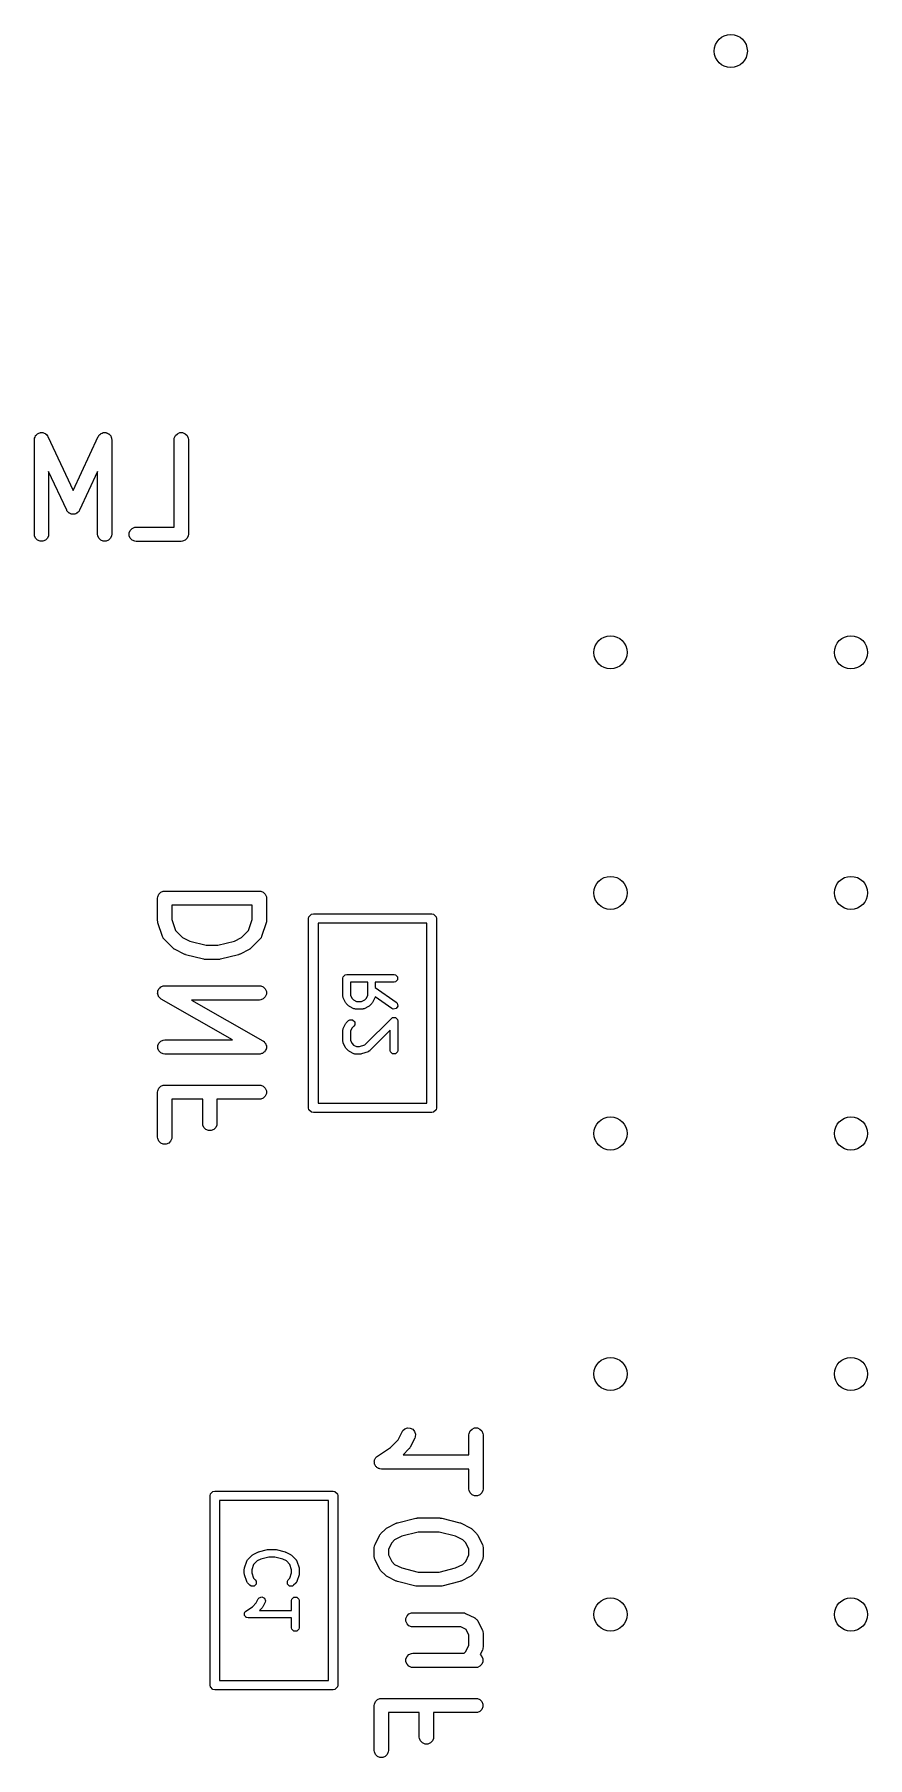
# Model space of a CAD drawing. Extents: x -0.11 to 0.86, y -0.11 to 1.31.
# Drawn here: x 0.51 to 0.857, y 0.491 to 1.207 of the extents above; entities that cross this region are included whole.
import ezdxf

# ---------------------------------------------------------------- set-up
doc = ezdxf.new("R2010")
doc.units = 0
doc.header["$MEASUREMENT"] = 0
doc.layers.add('BLACK', color=7, linetype='CONTINUOUS')

msp = doc.modelspace()

# ---------------------------------------------------------------- linework, layer by layer
at = {"layer": 'BLACK', "linetype": 'CONTINUOUS'}
for p, q in [((0.5104, 1.03846), (0.51043, 1.03884)), ((0.51043, 1.03891), (0.51044, 1.03895)), ((0.51043, 1.03884), (0.51043, 1.03891)), ((0.51044, 1.03895), (0.51045, 1.03904)), ((0.51045, 1.03904), (0.51065, 1.03951)), ((0.51065, 1.03951), (0.51082, 1.03999)), ((0.51082, 1.03999), (0.51087, 1.04004)), ((0.51087, 1.04004), (0.51089, 1.0401)), ((0.51089, 1.0401), (0.51126, 1.04047)), ((0.51126, 1.04047), (0.5116, 1.04084)), ((0.5116, 1.04084), (0.51166, 1.04087)), ((0.51166, 1.04087), (0.51171, 1.04092)), ((0.51171, 1.04092), (0.51218, 1.04112)), ((0.51218, 1.04112), (0.51265, 1.04133)), ((0.51265, 1.04133), (0.51271, 1.04133)), ((0.51271, 1.04133), (0.51277, 1.04136)), ((0.51277, 1.04136), (0.51329, 1.04136)), ((0.51329, 1.04136), (0.5138, 1.04138)), ((0.5138, 1.04138), (0.51386, 1.04136)), ((0.51386, 1.04136), (0.51393, 1.04136)), ((0.51393, 1.04136), (0.5144, 1.04116)), ((0.5144, 1.04116), (0.51488, 1.04099)), ((0.51488, 1.04099), (0.51493, 1.04094)), ((0.51493, 1.04094), (0.51499, 1.04092)), ((0.51499, 1.04092), (0.51535, 1.04056)), ((0.51535, 1.04056), (0.51573, 1.04021)), ((0.51573, 1.04021), (0.51578, 1.04013)), ((0.51578, 1.04013), (0.5158, 1.0401)), ((0.5158, 1.0401), (0.51583, 1.04004)), ((0.51583, 1.04004), (0.51603, 1.03971)), ((0.51603, 1.03971), (0.52647, 1.01732)), ((0.52647, 1.01732), (0.53692, 1.03971)), ((0.53692, 1.03971), (0.53711, 1.04004)), ((0.53711, 1.04004), (0.53714, 1.0401)), ((0.53714, 1.0401), (0.53717, 1.04013)), ((0.53717, 1.04013), (0.53722, 1.04021)), ((0.53722, 1.04021), (0.53759, 1.04056)), ((0.53759, 1.04056), (0.53796, 1.04092)), ((0.53796, 1.04092), (0.53802, 1.04094)), ((0.53802, 1.04094), (0.53807, 1.04099)), ((0.53807, 1.04099), (0.53855, 1.04116)), ((0.53855, 1.04116), (0.53902, 1.04136)), ((0.53902, 1.04136), (0.53909, 1.04136)), ((0.53909, 1.04136), (0.53915, 1.04138)), ((0.53915, 1.04138), (0.53966, 1.04136)), ((0.53966, 1.04136), (0.54017, 1.04136)), ((0.54017, 1.04136), (0.54023, 1.04133)), ((0.54023, 1.04133), (0.5403, 1.04133)), ((0.5403, 1.04133), (0.54076, 1.04111)), ((0.54076, 1.04111), (0.54124, 1.04092)), ((0.54124, 1.04092), (0.54128, 1.04087)), ((0.54128, 1.04087), (0.54134, 1.04084)), ((0.54134, 1.04084), (0.54169, 1.04047)), ((0.54169, 1.04047), (0.54205, 1.0401)), ((0.54205, 1.0401), (0.54208, 1.04004)), ((0.54208, 1.04004), (0.54212, 1.03999)), ((0.54212, 1.03999), (0.5423, 1.03951)), ((0.5423, 1.03951), (0.54249, 1.03904)), ((0.54249, 1.03904), (0.5425, 1.03895)), ((0.5425, 1.03895), (0.54251, 1.03891)), ((0.54251, 1.03891), (0.54251, 1.03884)), ((0.54251, 1.03884), (0.54255, 1.03846)), ((0.56851, 1.03846), (0.56857, 1.03904)), ((0.56857, 1.03904), (0.56901, 1.0401)), ((0.56901, 1.0401), (0.56983, 1.04092)), ((0.56983, 1.04092), (0.57089, 1.04136)), ((0.57089, 1.04136), (0.57204, 1.04136)), ((0.57204, 1.04136), (0.57311, 1.04092)), ((0.57311, 1.04092), (0.57392, 1.0401)), ((0.57392, 1.0401), (0.57436, 1.03904)), ((0.57436, 1.03904), (0.57442, 1.03846)), ((0.5104, 0.99909), (0.5104, 1.03846)), ((0.54255, 1.03846), (0.54255, 0.99909)), ((0.56851, 1.00205), (0.56851, 1.03846)), ((0.57442, 1.03846), (0.57442, 0.99909)), ((0.5238, 1.00909), (0.5163, 1.02515)), ((0.5163, 1.02515), (0.5163, 0.99909)), ((0.53664, 1.02515), (0.52915, 1.00909)), ((0.53664, 0.99909), (0.53664, 1.02515)), ((0.52392, 1.00888), (0.5238, 1.00909)), ((0.52395, 1.00881), (0.52392, 1.00888)), ((0.52399, 1.00876), (0.52395, 1.00881)), ((0.52409, 1.0086), (0.52399, 1.00876)), ((0.52442, 1.00829), (0.52409, 1.0086)), ((0.52473, 1.00796), (0.52442, 1.00829)), ((0.52484, 1.00791), (0.52473, 1.00796)), ((0.52494, 1.00782), (0.52484, 1.00791)), ((0.52536, 1.00766), (0.52494, 1.00782)), ((0.52577, 1.00747), (0.52536, 1.00766)), ((0.5259, 1.00747), (0.52577, 1.00747)), ((0.52602, 1.00742), (0.5259, 1.00747)), ((0.52647, 1.00744), (0.52602, 1.00742)), ((0.52692, 1.00742), (0.52647, 1.00744)), ((0.52704, 1.00747), (0.52692, 1.00742)), ((0.52718, 1.00747), (0.52704, 1.00747)), ((0.52758, 1.00766), (0.52718, 1.00747)), ((0.528, 1.00782), (0.52758, 1.00766)), ((0.5281, 1.00791), (0.528, 1.00782)), ((0.52822, 1.00796), (0.5281, 1.00791)), ((0.52852, 1.00829), (0.52822, 1.00796)), ((0.52885, 1.0086), (0.52852, 1.00829)), ((0.52895, 1.00876), (0.52885, 1.0086)), ((0.529, 1.00881), (0.52895, 1.00876)), ((0.52902, 1.00888), (0.529, 1.00881)), ((0.52915, 1.00909), (0.52902, 1.00888)), ((0.51045, 0.99852), (0.5104, 0.99909)), ((0.51089, 0.99745), (0.51045, 0.99852)), ((0.51171, 0.99664), (0.51089, 0.99745)), ((0.51277, 0.9962), (0.51171, 0.99664)), ((0.51393, 0.9962), (0.51277, 0.9962)), ((0.51499, 0.99664), (0.51393, 0.9962)), ((0.5158, 0.99745), (0.51499, 0.99664)), ((0.51625, 0.99852), (0.5158, 0.99745)), ((0.5163, 0.99909), (0.51625, 0.99852)), ((0.5367, 0.99852), (0.53664, 0.99909)), ((0.53714, 0.99745), (0.5367, 0.99852)), ((0.53796, 0.99664), (0.53714, 0.99745)), ((0.53902, 0.9962), (0.53796, 0.99664)), ((0.54017, 0.9962), (0.53902, 0.9962)), ((0.54124, 0.99664), (0.54017, 0.9962)), ((0.54205, 0.99745), (0.54124, 0.99664)), ((0.54249, 0.99852), (0.54205, 0.99745)), ((0.54255, 0.99909), (0.54249, 0.99852)), ((0.54982, 0.99967), (0.55026, 1.00073)), ((0.54982, 0.99852), (0.54982, 0.99967)), ((0.55026, 0.99745), (0.54982, 0.99852)), ((0.55026, 1.00073), (0.55108, 1.00155)), ((0.55108, 0.99664), (0.55026, 0.99745)), ((0.55108, 1.00155), (0.55214, 1.00199)), ((0.55214, 0.9962), (0.55108, 0.99664)), ((0.55214, 1.00199), (0.55272, 1.00205)), ((0.55272, 0.99614), (0.55214, 0.9962)), ((0.55272, 1.00205), (0.56851, 1.00205)), ((0.57147, 0.99614), (0.55272, 0.99614)), ((0.57204, 0.9962), (0.57147, 0.99614)), ((0.57311, 0.99664), (0.57204, 0.9962)), ((0.57392, 0.99745), (0.57311, 0.99664)), ((0.57436, 0.99852), (0.57392, 0.99745)), ((0.57442, 0.99909), (0.57436, 0.99852)), ((0.56162, 0.84781), (0.56168, 0.84838)), ((0.56162, 0.83843), (0.56162, 0.84781)), ((0.56168, 0.84838), (0.56212, 0.84945)), ((0.56212, 0.84945), (0.56294, 0.85026)), ((0.56294, 0.85026), (0.564, 0.8507)), ((0.564, 0.8507), (0.56458, 0.85076)), ((0.56458, 0.85076), (0.60395, 0.85076)), ((0.60395, 0.85076), (0.60452, 0.8507)), ((0.60452, 0.8507), (0.60559, 0.85026)), ((0.60559, 0.85026), (0.6064, 0.84945)), ((0.6064, 0.84945), (0.60684, 0.84838)), ((0.60684, 0.84838), (0.6069, 0.84781)), ((0.6069, 0.84781), (0.6069, 0.83843)), ((0.56165, 0.83814), (0.56162, 0.83843)), ((0.56165, 0.83806), (0.56165, 0.83814)), ((0.60099, 0.84485), (0.56753, 0.84485)), ((0.56753, 0.84485), (0.56753, 0.83891)), ((0.56753, 0.83891), (0.56903, 0.8344)), ((0.59949, 0.8344), (0.60099, 0.83891)), ((0.60099, 0.83891), (0.60099, 0.84485)), ((0.6069, 0.83843), (0.60687, 0.83814)), ((0.60687, 0.83814), (0.60688, 0.83806)), ((0.62443, 0.83937), (0.62458, 0.84012)), ((0.62443, 0.76063), (0.62443, 0.83937)), ((0.62458, 0.84012), (0.62564, 0.84119)), ((0.62564, 0.84119), (0.62639, 0.84134)), ((0.62639, 0.84134), (0.67561, 0.84134)), ((0.67561, 0.84134), (0.67636, 0.84119)), ((0.67636, 0.84119), (0.67742, 0.84012)), ((0.67742, 0.84012), (0.67757, 0.83937)), ((0.67757, 0.83937), (0.67757, 0.76063)), ((0.56167, 0.83796), (0.56165, 0.83806)), ((0.56168, 0.83786), (0.56167, 0.83796)), ((0.56171, 0.83778), (0.56168, 0.83786)), ((0.56177, 0.8375), (0.56171, 0.83778)), ((0.56365, 0.83187), (0.56177, 0.8375)), ((0.56389, 0.83135), (0.56365, 0.83187)), ((0.56395, 0.83127), (0.56389, 0.83135)), ((0.564, 0.83117), (0.56395, 0.83127)), ((0.56436, 0.83072), (0.564, 0.83117)), ((0.56903, 0.8344), (0.57195, 0.83149)), ((0.57195, 0.83149), (0.57498, 0.82997)), ((0.59354, 0.82997), (0.59657, 0.83149)), ((0.59657, 0.83149), (0.59949, 0.8344)), ((0.60453, 0.83117), (0.60416, 0.83072)), ((0.60457, 0.83127), (0.60453, 0.83117)), ((0.60464, 0.83135), (0.60457, 0.83127)), ((0.60487, 0.83187), (0.60464, 0.83135)), ((0.60675, 0.8375), (0.60487, 0.83187)), ((0.60681, 0.83778), (0.60675, 0.8375)), ((0.60684, 0.83786), (0.60681, 0.83778)), ((0.60685, 0.83796), (0.60684, 0.83786)), ((0.60688, 0.83806), (0.60685, 0.83796)), ((0.62836, 0.8374), (0.62836, 0.7626)), ((0.67364, 0.8374), (0.62836, 0.8374)), ((0.67364, 0.7626), (0.67364, 0.8374)), ((0.56811, 0.82697), (0.56436, 0.83072)), ((0.56834, 0.82679), (0.56811, 0.82697)), ((0.56839, 0.82673), (0.56834, 0.82679)), ((0.56848, 0.82667), (0.56839, 0.82673)), ((0.56856, 0.8266), (0.56848, 0.82667)), ((0.56863, 0.82657), (0.56856, 0.8266)), ((0.56888, 0.82642), (0.56863, 0.82657)), ((0.57263, 0.82454), (0.56888, 0.82642)), ((0.57267, 0.82453), (0.57263, 0.82454)), ((0.57269, 0.82451), (0.57267, 0.82453)), ((0.57293, 0.82443), (0.57269, 0.82451)), ((0.57317, 0.82434), (0.57293, 0.82443)), ((0.57319, 0.82433), (0.57317, 0.82434)), ((0.57323, 0.82432), (0.57319, 0.82433)), ((0.58073, 0.82244), (0.57323, 0.82432)), ((0.57498, 0.82997), (0.58181, 0.82826)), ((0.58181, 0.82826), (0.58671, 0.82826)), ((0.58671, 0.82826), (0.59354, 0.82997)), ((0.59529, 0.82432), (0.58779, 0.82244)), ((0.59533, 0.82433), (0.59529, 0.82432)), ((0.59535, 0.82434), (0.59533, 0.82433)), ((0.59559, 0.82443), (0.59535, 0.82434)), ((0.59583, 0.82451), (0.59559, 0.82443)), ((0.59585, 0.82453), (0.59583, 0.82451)), ((0.59589, 0.82454), (0.59585, 0.82453)), ((0.59964, 0.82642), (0.59589, 0.82454)), ((0.59989, 0.82657), (0.59964, 0.82642)), ((0.59996, 0.8266), (0.59989, 0.82657)), ((0.60004, 0.82667), (0.59996, 0.8266)), ((0.60013, 0.82673), (0.60004, 0.82667)), ((0.60018, 0.82679), (0.60013, 0.82673)), ((0.60041, 0.82697), (0.60018, 0.82679)), ((0.60416, 0.83072), (0.60041, 0.82697)), ((0.58083, 0.82243), (0.58073, 0.82244)), ((0.58087, 0.82241), (0.58083, 0.82243)), ((0.58109, 0.82239), (0.58087, 0.82241)), ((0.5813, 0.82236), (0.58109, 0.82239)), ((0.58135, 0.82237), (0.5813, 0.82236)), ((0.58145, 0.82236), (0.58135, 0.82237)), ((0.58707, 0.82236), (0.58145, 0.82236)), ((0.58717, 0.82237), (0.58707, 0.82236)), ((0.58722, 0.82236), (0.58717, 0.82237)), ((0.58743, 0.82239), (0.58722, 0.82236)), ((0.58765, 0.82241), (0.58743, 0.82239)), ((0.58769, 0.82243), (0.58765, 0.82241)), ((0.58779, 0.82244), (0.58769, 0.82243)), ((0.56178, 0.80937), (0.56197, 0.80971)), ((0.56197, 0.80971), (0.56212, 0.81008)), ((0.56212, 0.81008), (0.56225, 0.81021)), ((0.56225, 0.81021), (0.56235, 0.81037)), ((0.56235, 0.81037), (0.56266, 0.81061)), ((0.56266, 0.81061), (0.56294, 0.81089)), ((0.56294, 0.81089), (0.56311, 0.81096)), ((0.56311, 0.81096), (0.56326, 0.81108)), ((0.56326, 0.81108), (0.56364, 0.81118)), ((0.56364, 0.81118), (0.564, 0.81133)), ((0.564, 0.81133), (0.56429, 0.81136)), ((0.56429, 0.81136), (0.56437, 0.81138)), ((0.56437, 0.81138), (0.56443, 0.81137)), ((0.56443, 0.81137), (0.56458, 0.81139)), ((0.56458, 0.81139), (0.60395, 0.81139)), ((0.60395, 0.81139), (0.60452, 0.81133)), ((0.60452, 0.81133), (0.60559, 0.81089)), ((0.60559, 0.81089), (0.6064, 0.81008)), ((0.6064, 0.81008), (0.60684, 0.80901)), ((0.63868, 0.81453), (0.6388, 0.81513)), ((0.63868, 0.80703), (0.63868, 0.81453)), ((0.6388, 0.81513), (0.63966, 0.81598)), ((0.63966, 0.81598), (0.64026, 0.8161)), ((0.64026, 0.8161), (0.65994, 0.8161)), ((0.64899, 0.81295), (0.64183, 0.81295)), ((0.64183, 0.81295), (0.64183, 0.8074)), ((0.64899, 0.8074), (0.64899, 0.81295)), ((0.65994, 0.81295), (0.65214, 0.81295)), ((0.65214, 0.81295), (0.65214, 0.81066)), ((0.65214, 0.81066), (0.66085, 0.80457)), ((0.65994, 0.8161), (0.66055, 0.81598)), ((0.66055, 0.81307), (0.65994, 0.81295)), ((0.66055, 0.81598), (0.6614, 0.81513)), ((0.6614, 0.81393), (0.66055, 0.81307)), ((0.6614, 0.81513), (0.6614, 0.81393)), ((0.56163, 0.80823), (0.56168, 0.80862)), ((0.56168, 0.80805), (0.56163, 0.80823)), ((0.56168, 0.80901), (0.56175, 0.80919)), ((0.56168, 0.80862), (0.56168, 0.80901)), ((0.56168, 0.80786), (0.56168, 0.80805)), ((0.56183, 0.8075), (0.56168, 0.80786)), ((0.56175, 0.80919), (0.56178, 0.80937)), ((0.56193, 0.80712), (0.56183, 0.8075)), ((0.56205, 0.80697), (0.56193, 0.80712)), ((0.56212, 0.8068), (0.56205, 0.80697)), ((0.5624, 0.80652), (0.56212, 0.8068)), ((0.56264, 0.80621), (0.5624, 0.80652)), ((0.56288, 0.80604), (0.56264, 0.80621)), ((0.56294, 0.80598), (0.56288, 0.80604)), ((0.56299, 0.80596), (0.56294, 0.80598)), ((0.56311, 0.80587), (0.56299, 0.80596)), ((0.59283, 0.78889), (0.56311, 0.80587)), ((0.60395, 0.80548), (0.57569, 0.80548)), ((0.57569, 0.80548), (0.60541, 0.7885)), ((0.60452, 0.80554), (0.60395, 0.80548)), ((0.60559, 0.80598), (0.60452, 0.80554)), ((0.6064, 0.8068), (0.60559, 0.80598)), ((0.60684, 0.80786), (0.6064, 0.8068)), ((0.60684, 0.80901), (0.60684, 0.80786)), ((0.6387, 0.80695), (0.63868, 0.80703)), ((0.63869, 0.80692), (0.6387, 0.80695)), ((0.63875, 0.80668), (0.63869, 0.80692)), ((0.6388, 0.80643), (0.63875, 0.80668)), ((0.63883, 0.8064), (0.6388, 0.80643)), ((0.63885, 0.80633), (0.63883, 0.8064)), ((0.63979, 0.80445), (0.63885, 0.80633)), ((0.63994, 0.80425), (0.63979, 0.80445)), ((0.64008, 0.80404), (0.63994, 0.80425)), ((0.64102, 0.8031), (0.64008, 0.80404)), ((0.64123, 0.80296), (0.64102, 0.8031)), ((0.64143, 0.80281), (0.64123, 0.80296)), ((0.6433, 0.80187), (0.64143, 0.80281)), ((0.64183, 0.8074), (0.64249, 0.80609)), ((0.64249, 0.80609), (0.64307, 0.80551)), ((0.64307, 0.80551), (0.64438, 0.80486)), ((0.64438, 0.80486), (0.64645, 0.80486)), ((0.64645, 0.80486), (0.64776, 0.80551)), ((0.6494, 0.80281), (0.64752, 0.80187)), ((0.64776, 0.80551), (0.64834, 0.80609)), ((0.64834, 0.80609), (0.64899, 0.8074)), ((0.6496, 0.80296), (0.6494, 0.80281)), ((0.64981, 0.8031), (0.6496, 0.80296)), ((0.65075, 0.80404), (0.64981, 0.8031)), ((0.65089, 0.80425), (0.65075, 0.80404)), ((0.65104, 0.80445), (0.65089, 0.80425)), ((0.65198, 0.80633), (0.65104, 0.80445)), ((0.652, 0.8064), (0.65198, 0.80633)), ((0.65202, 0.80643), (0.652, 0.8064)), ((0.65207, 0.80668), (0.65202, 0.80643)), ((0.65212, 0.80684), (0.65207, 0.80668)), ((0.65904, 0.80199), (0.65212, 0.80684)), ((0.66148, 0.80294), (0.66079, 0.80195)), ((0.66085, 0.80457), (0.66127, 0.80413)), ((0.66127, 0.80413), (0.66148, 0.80294)), ((0.63885, 0.79367), (0.63979, 0.79555)), ((0.63979, 0.79555), (0.63994, 0.79575)), ((0.63994, 0.79575), (0.64008, 0.79596)), ((0.64008, 0.79596), (0.64102, 0.7969)), ((0.64102, 0.7969), (0.64153, 0.79724)), ((0.64153, 0.79724), (0.64274, 0.79724)), ((0.64274, 0.79724), (0.64359, 0.79638)), ((0.64359, 0.79518), (0.64325, 0.79467)), ((0.64338, 0.80185), (0.6433, 0.80187)), ((0.6434, 0.80183), (0.64338, 0.80185)), ((0.64365, 0.80178), (0.6434, 0.80183)), ((0.64359, 0.79638), (0.64359, 0.79518)), ((0.6439, 0.80171), (0.64365, 0.80178)), ((0.64393, 0.80172), (0.6439, 0.80171)), ((0.64401, 0.80171), (0.64393, 0.80172)), ((0.64682, 0.80171), (0.64401, 0.80171)), ((0.6469, 0.80172), (0.64682, 0.80171)), ((0.64693, 0.80171), (0.6469, 0.80172)), ((0.64717, 0.80178), (0.64693, 0.80171)), ((0.64742, 0.80183), (0.64717, 0.80178)), ((0.64745, 0.80185), (0.64742, 0.80183)), ((0.64752, 0.80187), (0.64745, 0.80185)), ((0.64784, 0.78685), (0.65883, 0.79783)), ((0.65883, 0.79783), (0.65934, 0.79817)), ((0.6596, 0.80174), (0.65904, 0.80199)), ((0.65934, 0.79817), (0.66055, 0.79817)), ((0.66079, 0.80195), (0.6596, 0.80174)), ((0.66055, 0.79817), (0.6614, 0.79732)), ((0.6614, 0.79732), (0.6614, 0.79732)), ((0.6614, 0.79732), (0.66152, 0.79672)), ((0.66152, 0.79672), (0.66152, 0.78453)), ((0.56212, 0.78758), (0.56294, 0.78839)), ((0.56294, 0.78839), (0.564, 0.78884)), ((0.564, 0.78884), (0.56458, 0.78889)), ((0.56458, 0.78889), (0.59283, 0.78889)), ((0.60541, 0.7885), (0.60553, 0.78842)), ((0.60553, 0.78842), (0.60559, 0.78839)), ((0.60559, 0.78839), (0.60564, 0.78834)), ((0.60564, 0.78834), (0.60588, 0.78817)), ((0.60588, 0.78817), (0.60612, 0.78786)), ((0.63868, 0.79297), (0.6387, 0.79305)), ((0.63868, 0.78828), (0.63868, 0.79297)), ((0.6387, 0.78821), (0.63868, 0.78828)), ((0.63869, 0.79308), (0.63875, 0.79332)), ((0.6387, 0.79305), (0.63869, 0.79308)), ((0.63869, 0.78817), (0.6387, 0.78821)), ((0.63875, 0.78793), (0.63869, 0.78817)), ((0.63875, 0.79332), (0.6388, 0.79357)), ((0.6388, 0.79357), (0.63883, 0.7936)), ((0.63883, 0.7936), (0.63885, 0.79367)), ((0.64249, 0.79391), (0.64183, 0.7926)), ((0.64183, 0.7926), (0.64183, 0.78865)), ((0.64183, 0.78865), (0.64249, 0.78734)), ((0.64325, 0.79467), (0.64249, 0.79391)), ((0.65837, 0.79292), (0.64981, 0.78436)), ((0.65837, 0.78453), (0.65837, 0.79292)), ((0.56168, 0.78652), (0.56212, 0.78758)), ((0.56168, 0.78536), (0.56168, 0.78652)), ((0.56212, 0.7843), (0.56168, 0.78536)), ((0.56294, 0.78348), (0.56212, 0.7843)), ((0.564, 0.78304), (0.56294, 0.78348)), ((0.56458, 0.78299), (0.564, 0.78304)), ((0.60395, 0.78299), (0.56458, 0.78299)), ((0.60409, 0.783), (0.60395, 0.78299)), ((0.60415, 0.78299), (0.60409, 0.783)), ((0.60423, 0.78301), (0.60415, 0.78299)), ((0.60452, 0.78304), (0.60423, 0.78301)), ((0.60488, 0.78319), (0.60452, 0.78304)), ((0.60526, 0.7833), (0.60488, 0.78319)), ((0.60541, 0.78341), (0.60526, 0.7833)), ((0.60559, 0.78348), (0.60541, 0.78341)), ((0.60586, 0.78376), (0.60559, 0.78348)), ((0.60617, 0.784), (0.60586, 0.78376)), ((0.60612, 0.78786), (0.6064, 0.78758)), ((0.60627, 0.78417), (0.60617, 0.784)), ((0.6064, 0.7843), (0.60627, 0.78417)), ((0.6064, 0.78758), (0.60647, 0.78741)), ((0.60655, 0.78466), (0.6064, 0.7843)), ((0.60647, 0.78741), (0.60659, 0.78726)), ((0.60675, 0.785), (0.60655, 0.78466)), ((0.60659, 0.78726), (0.60669, 0.78688)), ((0.60669, 0.78688), (0.60684, 0.78652)), ((0.60677, 0.78519), (0.60675, 0.785)), ((0.60684, 0.78536), (0.60677, 0.78519)), ((0.60684, 0.78652), (0.60684, 0.78633)), ((0.60684, 0.78633), (0.60689, 0.78615)), ((0.60689, 0.78615), (0.60684, 0.78576)), ((0.60684, 0.78576), (0.60684, 0.78536)), ((0.6388, 0.78768), (0.63875, 0.78793)), ((0.63883, 0.78765), (0.6388, 0.78768)), ((0.63885, 0.78758), (0.63883, 0.78765)), ((0.63979, 0.7857), (0.63885, 0.78758)), ((0.63994, 0.7855), (0.63979, 0.7857)), ((0.64008, 0.78529), (0.63994, 0.7855)), ((0.64102, 0.78436), (0.64008, 0.78529)), ((0.64123, 0.78422), (0.64102, 0.78436)), ((0.64143, 0.78406), (0.64123, 0.78422)), ((0.6433, 0.78312), (0.64143, 0.78406)), ((0.64249, 0.78734), (0.64307, 0.78676)), ((0.64307, 0.78676), (0.64438, 0.78611)), ((0.64338, 0.7831), (0.6433, 0.78312)), ((0.6434, 0.78308), (0.64338, 0.7831)), ((0.64365, 0.78303), (0.6434, 0.78308)), ((0.6439, 0.78296), (0.64365, 0.78303)), ((0.64393, 0.78297), (0.6439, 0.78296)), ((0.64401, 0.78296), (0.64393, 0.78297)), ((0.64588, 0.78296), (0.64401, 0.78296)), ((0.64438, 0.78611), (0.64563, 0.78611)), ((0.64563, 0.78611), (0.64784, 0.78685)), ((0.64613, 0.78301), (0.64588, 0.78296)), ((0.64638, 0.78304), (0.64613, 0.78301)), ((0.64919, 0.78398), (0.64638, 0.78304)), ((0.64926, 0.78402), (0.64919, 0.78398)), ((0.6493, 0.78402), (0.64926, 0.78402)), ((0.64951, 0.78416), (0.6493, 0.78402)), ((0.64973, 0.78428), (0.64951, 0.78416)), ((0.64974, 0.78431), (0.64973, 0.78428)), ((0.64981, 0.78436), (0.64974, 0.78431)), ((0.65849, 0.78393), (0.65837, 0.78453)), ((0.65934, 0.78308), (0.65849, 0.78393)), ((0.66055, 0.78308), (0.65934, 0.78308)), ((0.6614, 0.78393), (0.66055, 0.78308)), ((0.66152, 0.78453), (0.6614, 0.78393)), ((0.56162, 0.76719), (0.56168, 0.76777)), ((0.56162, 0.74844), (0.56162, 0.76719)), ((0.56168, 0.76777), (0.56212, 0.76883)), ((0.56212, 0.76883), (0.56294, 0.76965)), ((0.56294, 0.76965), (0.564, 0.77009)), ((0.564, 0.77009), (0.56458, 0.77014)), ((0.56458, 0.77014), (0.60395, 0.77014)), ((0.60395, 0.77014), (0.60452, 0.77009)), ((0.60452, 0.77009), (0.60559, 0.76965)), ((0.60559, 0.76965), (0.6064, 0.76883)), ((0.6064, 0.76883), (0.60684, 0.76777)), ((0.60684, 0.76662), (0.6064, 0.76555)), ((0.60684, 0.76777), (0.60684, 0.76662)), ((0.58037, 0.76424), (0.56753, 0.76424)), ((0.56753, 0.76424), (0.56753, 0.74844)), ((0.58037, 0.75407), (0.58037, 0.76424)), ((0.60395, 0.76424), (0.58628, 0.76424)), ((0.58628, 0.76424), (0.58628, 0.75407)), ((0.60452, 0.7643), (0.60395, 0.76424)), ((0.60559, 0.76474), (0.60452, 0.7643)), ((0.6064, 0.76555), (0.60559, 0.76474)), ((0.62458, 0.75988), (0.62443, 0.76063)), ((0.62564, 0.75881), (0.62458, 0.75988)), ((0.62836, 0.7626), (0.67364, 0.7626)), ((0.67742, 0.75988), (0.67636, 0.75881)), ((0.67757, 0.76063), (0.67742, 0.75988)), ((0.58043, 0.75349), (0.58037, 0.75407)), ((0.58087, 0.75243), (0.58043, 0.75349)), ((0.58168, 0.75161), (0.58087, 0.75243)), ((0.58578, 0.75243), (0.58496, 0.75161)), ((0.58622, 0.75349), (0.58578, 0.75243)), ((0.58628, 0.75407), (0.58622, 0.75349)), ((0.62639, 0.75866), (0.62564, 0.75881)), ((0.67561, 0.75866), (0.62639, 0.75866)), ((0.67636, 0.75881), (0.67561, 0.75866)), ((0.56168, 0.74787), (0.56162, 0.74844)), ((0.56212, 0.7468), (0.56168, 0.74787)), ((0.56294, 0.74599), (0.56212, 0.7468)), ((0.564, 0.74555), (0.56294, 0.74599)), ((0.56515, 0.74555), (0.564, 0.74555)), ((0.56622, 0.74599), (0.56515, 0.74555)), ((0.56703, 0.7468), (0.56622, 0.74599)), ((0.56747, 0.74787), (0.56703, 0.7468)), ((0.56753, 0.74844), (0.56747, 0.74787)), ((0.58275, 0.75117), (0.58168, 0.75161)), ((0.5839, 0.75117), (0.58275, 0.75117)), ((0.58496, 0.75161), (0.5839, 0.75117)), ((0.66163, 0.62268), (0.66329, 0.626)), ((0.66329, 0.626), (0.66359, 0.62649)), ((0.66359, 0.62649), (0.66446, 0.62724)), ((0.66446, 0.62724), (0.66556, 0.62761)), ((0.66556, 0.62761), (0.66671, 0.62753)), ((0.66857, 0.62336), (0.66669, 0.61961)), ((0.66671, 0.62753), (0.66774, 0.62701)), ((0.66774, 0.62701), (0.66849, 0.62614)), ((0.66849, 0.62614), (0.66886, 0.62505)), ((0.66877, 0.6239), (0.66857, 0.62336)), ((0.66886, 0.62505), (0.66877, 0.6239)), ((0.6911, 0.62468), (0.69115, 0.62526)), ((0.6911, 0.61638), (0.6911, 0.62468)), ((0.69115, 0.62526), (0.69159, 0.62632)), ((0.69159, 0.62632), (0.69241, 0.62713)), ((0.69241, 0.62713), (0.69347, 0.62758)), ((0.69347, 0.62758), (0.69462, 0.62758)), ((0.69462, 0.62758), (0.69569, 0.62713)), ((0.69569, 0.62713), (0.6965, 0.62632)), ((0.6965, 0.62632), (0.69694, 0.62526)), ((0.69694, 0.62526), (0.697, 0.62468)), ((0.697, 0.62468), (0.697, 0.60218)), ((0.65304, 0.61589), (0.65842, 0.61948)), ((0.65842, 0.61948), (0.66163, 0.62268)), ((0.66614, 0.61884), (0.66368, 0.61638)), ((0.66368, 0.61638), (0.6911, 0.61638)), ((0.66633, 0.61907), (0.66614, 0.61884)), ((0.66638, 0.61912), (0.66633, 0.61907)), ((0.66644, 0.61921), (0.66638, 0.61912)), ((0.66651, 0.61929), (0.66644, 0.61921)), ((0.66654, 0.61936), (0.66651, 0.61929)), ((0.66669, 0.61961), (0.66654, 0.61936)), ((0.65173, 0.61343), (0.65178, 0.61372)), ((0.65178, 0.61315), (0.65173, 0.61343)), ((0.65178, 0.61401), (0.65189, 0.61428)), ((0.65178, 0.61372), (0.65178, 0.61401)), ((0.65178, 0.61285), (0.65178, 0.61315)), ((0.65189, 0.61259), (0.65178, 0.61285)), ((0.65189, 0.61428), (0.65195, 0.61456)), ((0.65195, 0.6123), (0.65189, 0.61259)), ((0.65195, 0.61456), (0.65211, 0.6148)), ((0.65211, 0.61206), (0.65195, 0.6123)), ((0.65211, 0.6148), (0.65222, 0.61507)), ((0.65222, 0.61179), (0.65211, 0.61206)), ((0.65222, 0.61507), (0.65243, 0.61528)), ((0.65243, 0.61159), (0.65222, 0.61179)), ((0.65243, 0.61528), (0.65259, 0.61552)), ((0.65259, 0.61135), (0.65243, 0.61159)), ((0.65259, 0.61552), (0.65304, 0.61588)), ((0.65283, 0.61118), (0.65259, 0.61135)), ((0.65304, 0.61098), (0.65283, 0.61118)), ((0.65304, 0.61588), (0.65304, 0.61589)), ((0.65304, 0.61589), (0.65304, 0.61589)), ((0.65304, 0.61589), (0.65304, 0.61589)), ((0.6533, 0.61086), (0.65304, 0.61098)), ((0.65355, 0.6107), (0.6533, 0.61086)), ((0.65383, 0.61065), (0.65355, 0.6107)), ((0.6541, 0.61053), (0.65383, 0.61065)), ((0.65467, 0.61048), (0.6541, 0.61053)), ((0.65468, 0.61048), (0.65467, 0.61048)), ((0.65467, 0.61048), (0.65467, 0.61048)), ((0.6911, 0.61048), (0.65468, 0.61048)), ((0.65468, 0.61048), (0.65468, 0.61048)), ((0.6911, 0.60218), (0.6911, 0.61048)), ((0.69115, 0.60161), (0.6911, 0.60218)), ((0.697, 0.60218), (0.69694, 0.60161)), ((0.58343, 0.59937), (0.58358, 0.60012)), ((0.58343, 0.52063), (0.58343, 0.59937)), ((0.58358, 0.60012), (0.58464, 0.60119)), ((0.58464, 0.60119), (0.58539, 0.60134)), ((0.58539, 0.60134), (0.63461, 0.60134)), ((0.58736, 0.5974), (0.58736, 0.5226)), ((0.63264, 0.5974), (0.58736, 0.5974)), ((0.63264, 0.5226), (0.63264, 0.5974)), ((0.63461, 0.60134), (0.63536, 0.60119)), ((0.63536, 0.60119), (0.63642, 0.60012)), ((0.63642, 0.60012), (0.63657, 0.59937)), ((0.63657, 0.59937), (0.63657, 0.52063)), ((0.69159, 0.60054), (0.69115, 0.60161)), ((0.69241, 0.59973), (0.69159, 0.60054)), ((0.69347, 0.59929), (0.69241, 0.59973)), ((0.69462, 0.59929), (0.69347, 0.59929)), ((0.69569, 0.59973), (0.69462, 0.59929)), ((0.6965, 0.60054), (0.69569, 0.59973)), ((0.69694, 0.60161), (0.6965, 0.60054)), ((0.65711, 0.58608), (0.66086, 0.58795)), ((0.66086, 0.58795), (0.6609, 0.58797)), ((0.6609, 0.58797), (0.66092, 0.58798)), ((0.66092, 0.58798), (0.66116, 0.58807)), ((0.66116, 0.58807), (0.6614, 0.58816)), ((0.6614, 0.58816), (0.66142, 0.58816)), ((0.66142, 0.58816), (0.66146, 0.58817)), ((0.66146, 0.58817), (0.66896, 0.59005)), ((0.66896, 0.59005), (0.66906, 0.59006)), ((0.66906, 0.59006), (0.6691, 0.59008)), ((0.6691, 0.59008), (0.66932, 0.5901)), ((0.66932, 0.5901), (0.66953, 0.59013)), ((0.66953, 0.59013), (0.66958, 0.59013)), ((0.66958, 0.59013), (0.66968, 0.59014)), ((0.66968, 0.59014), (0.67905, 0.59014)), ((0.67905, 0.59014), (0.67915, 0.59013)), ((0.67915, 0.59013), (0.67919, 0.59013)), ((0.67919, 0.59013), (0.67941, 0.5901)), ((0.67941, 0.5901), (0.67963, 0.59008)), ((0.67963, 0.59008), (0.67967, 0.59006)), ((0.67967, 0.59006), (0.67977, 0.59005)), ((0.67977, 0.59005), (0.68727, 0.58817)), ((0.68727, 0.58817), (0.68731, 0.58816)), ((0.68731, 0.58816), (0.68733, 0.58816)), ((0.68733, 0.58816), (0.68757, 0.58807)), ((0.68757, 0.58807), (0.68781, 0.58798)), ((0.68781, 0.58798), (0.68783, 0.58797)), ((0.68783, 0.58797), (0.68787, 0.58795)), ((0.68787, 0.58795), (0.69162, 0.58608)), ((0.65204, 0.57913), (0.65391, 0.58288)), ((0.65391, 0.58288), (0.65407, 0.58313)), ((0.65407, 0.58313), (0.6541, 0.5832)), ((0.6541, 0.5832), (0.65416, 0.58328)), ((0.65416, 0.58328), (0.65422, 0.58337)), ((0.65422, 0.58337), (0.65428, 0.58342)), ((0.65428, 0.58342), (0.65446, 0.58365)), ((0.65446, 0.58365), (0.65634, 0.58552)), ((0.65634, 0.58552), (0.65657, 0.58571)), ((0.65657, 0.58571), (0.65662, 0.58577)), ((0.65662, 0.58577), (0.65671, 0.58582)), ((0.65671, 0.58582), (0.65679, 0.58589)), ((0.65679, 0.58589), (0.65686, 0.58592)), ((0.65686, 0.58592), (0.65711, 0.58608)), ((0.66018, 0.58101), (0.65898, 0.57981)), ((0.66321, 0.58252), (0.66018, 0.58101)), ((0.67004, 0.58423), (0.66321, 0.58252)), ((0.67869, 0.58423), (0.67004, 0.58423)), ((0.68552, 0.58252), (0.67869, 0.58423)), ((0.68855, 0.58101), (0.68552, 0.58252)), ((0.68975, 0.57981), (0.68855, 0.58101)), ((0.69162, 0.58608), (0.69187, 0.58592)), ((0.69187, 0.58592), (0.69194, 0.58589)), ((0.69194, 0.58589), (0.69202, 0.58582)), ((0.69202, 0.58582), (0.69211, 0.58577)), ((0.69211, 0.58577), (0.69216, 0.58571)), ((0.69216, 0.58571), (0.69239, 0.58552)), ((0.69239, 0.58552), (0.69426, 0.58365)), ((0.69426, 0.58365), (0.69445, 0.58342)), ((0.69445, 0.58342), (0.69451, 0.58337)), ((0.69451, 0.58337), (0.69456, 0.58328)), ((0.69456, 0.58328), (0.69463, 0.5832)), ((0.69463, 0.5832), (0.69466, 0.58313)), ((0.69466, 0.58313), (0.69481, 0.58288)), ((0.69481, 0.58288), (0.69669, 0.57913)), ((0.59908, 0.57283), (0.60096, 0.57471)), ((0.60096, 0.57471), (0.60117, 0.57485)), ((0.60117, 0.57485), (0.60137, 0.575)), ((0.60137, 0.575), (0.60324, 0.57594)), ((0.60324, 0.57594), (0.60341, 0.57598)), ((0.60341, 0.57598), (0.60356, 0.57606)), ((0.60356, 0.57606), (0.60731, 0.57699)), ((0.60789, 0.57389), (0.60449, 0.57304)), ((0.60731, 0.57699), (0.60751, 0.577)), ((0.60751, 0.577), (0.60769, 0.57704)), ((0.60769, 0.57704), (0.61051, 0.57704)), ((0.61031, 0.57389), (0.60789, 0.57389)), ((0.61371, 0.57304), (0.61031, 0.57389)), ((0.61051, 0.57704), (0.6107, 0.577)), ((0.6107, 0.577), (0.61089, 0.57699)), ((0.61089, 0.57699), (0.61464, 0.57606)), ((0.61464, 0.57606), (0.61479, 0.57598)), ((0.61479, 0.57598), (0.61496, 0.57594)), ((0.61496, 0.57594), (0.61684, 0.575)), ((0.61684, 0.575), (0.61703, 0.57485)), ((0.61703, 0.57485), (0.61724, 0.57471)), ((0.61724, 0.57471), (0.61912, 0.57283)), ((0.65173, 0.57781), (0.65178, 0.57839)), ((0.65173, 0.57406), (0.65173, 0.57781)), ((0.65178, 0.57348), (0.65173, 0.57406)), ((0.65178, 0.57839), (0.65182, 0.57848)), ((0.65182, 0.57339), (0.65178, 0.57348)), ((0.65182, 0.57848), (0.65183, 0.57859)), ((0.65183, 0.57328), (0.65182, 0.57339)), ((0.65183, 0.57859), (0.65204, 0.57913)), ((0.65204, 0.57274), (0.65183, 0.57328)), ((0.65898, 0.57981), (0.65763, 0.57711)), ((0.65763, 0.57711), (0.65763, 0.57476)), ((0.65763, 0.57476), (0.65898, 0.57206)), ((0.6911, 0.57711), (0.68975, 0.57981)), ((0.68975, 0.57206), (0.6911, 0.57476)), ((0.6911, 0.57476), (0.6911, 0.57711)), ((0.69669, 0.57913), (0.6969, 0.57859)), ((0.6969, 0.57328), (0.69669, 0.57274)), ((0.6969, 0.57859), (0.6969, 0.57848)), ((0.6969, 0.57848), (0.69694, 0.57839)), ((0.69694, 0.57348), (0.6969, 0.57339)), ((0.6969, 0.57339), (0.6969, 0.57328)), ((0.69694, 0.57839), (0.697, 0.57781)), ((0.697, 0.57406), (0.69694, 0.57348)), ((0.697, 0.57781), (0.697, 0.57406)), ((0.59768, 0.56891), (0.59773, 0.56915)), ((0.59768, 0.56703), (0.59768, 0.56891)), ((0.59773, 0.56678), (0.59768, 0.56703)), ((0.59773, 0.56915), (0.59776, 0.5694)), ((0.59776, 0.56653), (0.59773, 0.56678)), ((0.59776, 0.5694), (0.5987, 0.57222)), ((0.5987, 0.56372), (0.59776, 0.56653)), ((0.5987, 0.57222), (0.59874, 0.57228)), ((0.59874, 0.57232), (0.59888, 0.57253)), ((0.59874, 0.57228), (0.59874, 0.57232)), ((0.59888, 0.57253), (0.59901, 0.57275)), ((0.59901, 0.57275), (0.59904, 0.57277)), ((0.59904, 0.57277), (0.59908, 0.57283)), ((0.60157, 0.57087), (0.60083, 0.56865)), ((0.60083, 0.56865), (0.60083, 0.56729)), ((0.60083, 0.56729), (0.60157, 0.56507)), ((0.603, 0.5723), (0.60157, 0.57087)), ((0.60449, 0.57304), (0.603, 0.5723)), ((0.6152, 0.5723), (0.61371, 0.57304)), ((0.61663, 0.57087), (0.6152, 0.5723)), ((0.61737, 0.56865), (0.61663, 0.57087)), ((0.61663, 0.56507), (0.61737, 0.56729)), ((0.61737, 0.56729), (0.61737, 0.56865)), ((0.61912, 0.57283), (0.61916, 0.57277)), ((0.61916, 0.57277), (0.6192, 0.57275)), ((0.6192, 0.57275), (0.61932, 0.57253)), ((0.61932, 0.57253), (0.61946, 0.57232)), ((0.61946, 0.57232), (0.61946, 0.57228)), ((0.61946, 0.57228), (0.6195, 0.57222)), ((0.6195, 0.57222), (0.62044, 0.5694)), ((0.62044, 0.56653), (0.6195, 0.56372)), ((0.62044, 0.5694), (0.62047, 0.56915)), ((0.62047, 0.56678), (0.62044, 0.56653)), ((0.62047, 0.56915), (0.62052, 0.56891)), ((0.62052, 0.56703), (0.62047, 0.56678)), ((0.62052, 0.56891), (0.62052, 0.56703)), ((0.65391, 0.56899), (0.65204, 0.57274)), ((0.65407, 0.56874), (0.65391, 0.56899)), ((0.6541, 0.56867), (0.65407, 0.56874)), ((0.65416, 0.56859), (0.6541, 0.56867)), ((0.65422, 0.5685), (0.65416, 0.56859)), ((0.65428, 0.56845), (0.65422, 0.5685)), ((0.65446, 0.56822), (0.65428, 0.56845)), ((0.65634, 0.56635), (0.65446, 0.56822)), ((0.65657, 0.56616), (0.65634, 0.56635)), ((0.65662, 0.5661), (0.65657, 0.56616)), ((0.65671, 0.56605), (0.65662, 0.5661)), ((0.65679, 0.56598), (0.65671, 0.56605)), ((0.65686, 0.56595), (0.65679, 0.56598)), ((0.65711, 0.5658), (0.65686, 0.56595)), ((0.65898, 0.57206), (0.66018, 0.57086)), ((0.66018, 0.57086), (0.66321, 0.56935)), ((0.66321, 0.56935), (0.67004, 0.56764)), ((0.67004, 0.56764), (0.67869, 0.56764)), ((0.67869, 0.56764), (0.68552, 0.56935)), ((0.68552, 0.56935), (0.68855, 0.57086)), ((0.68855, 0.57086), (0.68975, 0.57206)), ((0.69187, 0.56595), (0.69162, 0.5658)), ((0.69194, 0.56598), (0.69187, 0.56595)), ((0.69202, 0.56605), (0.69194, 0.56598)), ((0.69211, 0.5661), (0.69202, 0.56605)), ((0.69216, 0.56616), (0.69211, 0.5661)), ((0.69239, 0.56635), (0.69216, 0.56616)), ((0.69426, 0.56822), (0.69239, 0.56635)), ((0.69445, 0.56845), (0.69426, 0.56822)), ((0.69451, 0.5685), (0.69445, 0.56845)), ((0.69456, 0.56859), (0.69451, 0.5685)), ((0.69463, 0.56867), (0.69456, 0.56859)), ((0.69466, 0.56874), (0.69463, 0.56867)), ((0.69481, 0.56899), (0.69466, 0.56874)), ((0.69669, 0.57274), (0.69481, 0.56899)), ((0.59874, 0.56365), (0.5987, 0.56372)), ((0.59874, 0.56362), (0.59874, 0.56365)), ((0.59888, 0.56341), (0.59874, 0.56362)), ((0.59901, 0.56319), (0.59888, 0.56341)), ((0.59904, 0.56317), (0.59901, 0.56319)), ((0.59908, 0.5631), (0.59904, 0.56317)), ((0.60002, 0.56217), (0.59908, 0.5631)), ((0.60053, 0.56183), (0.60002, 0.56217)), ((0.60174, 0.56183), (0.60053, 0.56183)), ((0.60157, 0.56507), (0.60225, 0.56439)), ((0.60259, 0.56268), (0.60174, 0.56183)), ((0.60225, 0.56439), (0.60259, 0.56388)), ((0.60259, 0.56388), (0.60259, 0.56268)), ((0.61561, 0.56388), (0.61595, 0.56439)), ((0.61561, 0.56268), (0.61561, 0.56388)), ((0.61647, 0.56183), (0.61561, 0.56268)), ((0.61595, 0.56439), (0.61663, 0.56507)), ((0.61767, 0.56183), (0.61647, 0.56183)), ((0.61818, 0.56217), (0.61767, 0.56183)), ((0.61912, 0.5631), (0.61818, 0.56217)), ((0.61916, 0.56317), (0.61912, 0.5631)), ((0.6192, 0.56319), (0.61916, 0.56317)), ((0.61932, 0.56341), (0.6192, 0.56319)), ((0.61946, 0.56362), (0.61932, 0.56341)), ((0.6195, 0.56372), (0.61946, 0.56365)), ((0.61946, 0.56365), (0.61946, 0.56362)), ((0.66086, 0.56392), (0.65711, 0.5658)), ((0.6609, 0.5639), (0.66086, 0.56392)), ((0.66092, 0.56389), (0.6609, 0.5639)), ((0.66116, 0.56381), (0.66092, 0.56389)), ((0.6614, 0.56371), (0.66116, 0.56381)), ((0.66142, 0.56371), (0.6614, 0.56371)), ((0.66146, 0.5637), (0.66142, 0.56371)), ((0.66896, 0.56182), (0.66146, 0.5637)), ((0.66906, 0.56181), (0.66896, 0.56182)), ((0.6691, 0.56179), (0.66906, 0.56181)), ((0.66932, 0.56177), (0.6691, 0.56179)), ((0.66953, 0.56174), (0.66932, 0.56177)), ((0.66958, 0.56174), (0.66953, 0.56174)), ((0.66968, 0.56173), (0.66958, 0.56174)), ((0.67905, 0.56173), (0.66968, 0.56173)), ((0.67915, 0.56174), (0.67905, 0.56173)), ((0.67919, 0.56174), (0.67915, 0.56174)), ((0.67941, 0.56177), (0.67919, 0.56174)), ((0.67963, 0.56179), (0.67941, 0.56177)), ((0.67967, 0.56181), (0.67963, 0.56179)), ((0.67977, 0.56182), (0.67967, 0.56181)), ((0.68727, 0.5637), (0.67977, 0.56182)), ((0.68731, 0.56371), (0.68727, 0.5637)), ((0.68733, 0.56371), (0.68731, 0.56371)), ((0.68757, 0.56381), (0.68733, 0.56371)), ((0.68781, 0.56389), (0.68757, 0.56381)), ((0.68783, 0.5639), (0.68781, 0.56389)), ((0.68787, 0.56392), (0.68783, 0.5639)), ((0.69162, 0.5658), (0.68787, 0.56392)), ((0.59838, 0.55147), (0.60107, 0.55326)), ((0.60107, 0.55326), (0.60265, 0.55484)), ((0.60265, 0.55484), (0.60347, 0.55649)), ((0.60347, 0.55649), (0.60385, 0.55697)), ((0.60385, 0.55697), (0.60499, 0.55735)), ((0.60506, 0.55279), (0.604, 0.55173)), ((0.604, 0.55173), (0.61737, 0.55173)), ((0.60499, 0.55735), (0.60607, 0.55681)), ((0.6052, 0.553), (0.60506, 0.55279)), ((0.60535, 0.5532), (0.6052, 0.553)), ((0.60629, 0.55508), (0.60535, 0.5532)), ((0.60607, 0.55681), (0.60645, 0.55567)), ((0.60645, 0.55567), (0.60629, 0.55508)), ((0.61737, 0.55578), (0.61749, 0.55638)), ((0.61737, 0.55173), (0.61737, 0.55578)), ((0.61749, 0.55638), (0.61834, 0.55724)), ((0.61834, 0.55724), (0.61955, 0.55724)), ((0.61955, 0.55724), (0.6204, 0.55638)), ((0.6204, 0.55638), (0.62052, 0.55578)), ((0.62052, 0.55578), (0.62052, 0.54453)), ((0.59771, 0.54985), (0.5978, 0.5503)), ((0.5978, 0.54972), (0.59771, 0.54985)), ((0.5978, 0.55076), (0.59792, 0.55087)), ((0.5978, 0.5503), (0.5978, 0.55076)), ((0.5978, 0.54955), (0.5978, 0.54972)), ((0.59813, 0.54923), (0.5978, 0.54955)), ((0.59792, 0.55087), (0.59795, 0.55103)), ((0.59795, 0.55103), (0.59838, 0.55147)), ((0.59838, 0.54885), (0.59813, 0.54923)), ((0.59854, 0.54882), (0.59838, 0.54885)), ((0.59866, 0.5487), (0.59854, 0.54882)), ((0.59926, 0.54858), (0.59866, 0.5487)), ((0.61737, 0.54858), (0.59926, 0.54858)), ((0.61737, 0.54453), (0.61737, 0.54858)), ((0.61749, 0.54393), (0.61737, 0.54453)), ((0.62052, 0.54453), (0.6204, 0.54393)), ((0.66491, 0.54839), (0.66535, 0.54945)), ((0.66491, 0.54724), (0.66491, 0.54839)), ((0.66535, 0.54617), (0.66491, 0.54724)), ((0.66535, 0.54945), (0.66616, 0.55027)), ((0.66616, 0.54536), (0.66535, 0.54617)), ((0.66616, 0.55027), (0.66723, 0.55071)), ((0.66723, 0.54492), (0.66616, 0.54536)), ((0.66723, 0.55071), (0.6678, 0.55077)), ((0.6678, 0.54486), (0.66723, 0.54492)), ((0.6678, 0.55077), (0.68842, 0.55077)), ((0.68773, 0.54486), (0.6678, 0.54486)), ((0.68997, 0.54374), (0.68773, 0.54486)), ((0.68842, 0.55077), (0.689, 0.55071)), ((0.689, 0.55071), (0.6891, 0.55067)), ((0.6891, 0.55067), (0.6892, 0.55066)), ((0.6892, 0.55066), (0.68974, 0.55046)), ((0.68974, 0.55046), (0.69349, 0.54858)), ((0.69349, 0.54858), (0.69359, 0.54852)), ((0.69359, 0.54852), (0.69364, 0.5485)), ((0.69364, 0.5485), (0.69369, 0.54846)), ((0.69369, 0.54846), (0.69398, 0.54827)), ((0.69398, 0.54827), (0.69423, 0.54799)), ((0.69423, 0.54799), (0.69451, 0.54775)), ((0.69451, 0.54775), (0.69469, 0.54746)), ((0.69469, 0.54746), (0.69474, 0.5474)), ((0.69474, 0.5474), (0.69475, 0.54736)), ((0.69475, 0.54736), (0.69481, 0.54726)), ((0.69481, 0.54726), (0.69669, 0.54351)), ((0.61834, 0.54308), (0.61749, 0.54393)), ((0.61955, 0.54308), (0.61834, 0.54308)), ((0.6204, 0.54393), (0.61955, 0.54308)), ((0.68975, 0.53457), (0.6911, 0.53726)), ((0.6911, 0.54149), (0.68997, 0.54374)), ((0.6911, 0.53726), (0.6911, 0.54149)), ((0.69669, 0.54351), (0.6969, 0.54297)), ((0.6969, 0.54297), (0.6969, 0.54286)), ((0.6969, 0.54286), (0.69694, 0.54277)), ((0.69694, 0.54277), (0.697, 0.54219)), ((0.697, 0.54219), (0.697, 0.53657)), ((0.66491, 0.53152), (0.66535, 0.53258)), ((0.66491, 0.53037), (0.66491, 0.53152)), ((0.66535, 0.5293), (0.66491, 0.53037)), ((0.66535, 0.53258), (0.66616, 0.5334)), ((0.66616, 0.5334), (0.66723, 0.53384)), ((0.66723, 0.53384), (0.6678, 0.53389)), ((0.6678, 0.53389), (0.68908, 0.53389)), ((0.68908, 0.53389), (0.68975, 0.53457)), ((0.69669, 0.53524), (0.69574, 0.53335)), ((0.69574, 0.53335), (0.6965, 0.53258)), ((0.6965, 0.53258), (0.69694, 0.53152)), ((0.69694, 0.53037), (0.6965, 0.5293)), ((0.6969, 0.53579), (0.69669, 0.53524)), ((0.69694, 0.53599), (0.6969, 0.53589)), ((0.6969, 0.53589), (0.6969, 0.53579)), ((0.697, 0.53657), (0.69694, 0.53599)), ((0.69694, 0.53152), (0.69694, 0.53037)), ((0.66616, 0.52849), (0.66535, 0.5293)), ((0.66723, 0.52805), (0.66616, 0.52849)), ((0.6678, 0.52799), (0.66723, 0.52805)), ((0.69405, 0.52799), (0.6678, 0.52799)), ((0.69462, 0.52805), (0.69405, 0.52799)), ((0.69569, 0.52849), (0.69462, 0.52805)), ((0.6965, 0.5293), (0.69569, 0.52849)), ((0.58358, 0.51988), (0.58343, 0.52063)), ((0.58464, 0.51881), (0.58358, 0.51988)), ((0.58539, 0.51866), (0.58464, 0.51881)), ((0.63461, 0.51866), (0.58539, 0.51866)), ((0.58736, 0.5226), (0.63264, 0.5226)), ((0.63536, 0.51881), (0.63461, 0.51866)), ((0.63642, 0.51988), (0.63536, 0.51881)), ((0.63657, 0.52063), (0.63642, 0.51988)), ((0.65173, 0.51219), (0.65178, 0.51277)), ((0.65173, 0.49345), (0.65173, 0.51219)), ((0.65178, 0.51277), (0.65222, 0.51383)), ((0.65222, 0.51383), (0.65304, 0.51465)), ((0.65304, 0.51465), (0.6541, 0.51509)), ((0.6541, 0.51509), (0.65468, 0.51515)), ((0.65468, 0.51515), (0.69405, 0.51515)), ((0.67047, 0.50924), (0.65763, 0.50924)), ((0.65763, 0.50924), (0.65763, 0.49345)), ((0.67047, 0.49907), (0.67047, 0.50924)), ((0.69405, 0.50924), (0.67638, 0.50924)), ((0.67638, 0.50924), (0.67638, 0.49907)), ((0.69405, 0.51515), (0.69462, 0.51509)), ((0.69462, 0.5093), (0.69405, 0.50924)), ((0.69462, 0.51509), (0.69569, 0.51465)), ((0.69569, 0.50974), (0.69462, 0.5093)), ((0.69569, 0.51465), (0.6965, 0.51383)), ((0.6965, 0.51055), (0.69569, 0.50974)), ((0.6965, 0.51383), (0.69694, 0.51277)), ((0.69694, 0.51162), (0.6965, 0.51055)), ((0.69694, 0.51277), (0.69694, 0.51162)), ((0.67053, 0.49849), (0.67047, 0.49907)), ((0.67097, 0.49743), (0.67053, 0.49849)), ((0.67179, 0.49661), (0.67097, 0.49743)), ((0.67285, 0.49617), (0.67179, 0.49661)), ((0.674, 0.49617), (0.67285, 0.49617)), ((0.67507, 0.49661), (0.674, 0.49617)), ((0.67588, 0.49743), (0.67507, 0.49661)), ((0.67632, 0.49849), (0.67588, 0.49743)), ((0.67638, 0.49907), (0.67632, 0.49849)), ((0.65178, 0.49287), (0.65173, 0.49345)), ((0.65222, 0.49181), (0.65178, 0.49287)), ((0.65304, 0.49099), (0.65222, 0.49181)), ((0.6541, 0.49055), (0.65304, 0.49099)), ((0.65525, 0.49055), (0.6541, 0.49055)), ((0.65632, 0.49099), (0.65525, 0.49055)), ((0.65713, 0.49181), (0.65632, 0.49099)), ((0.65757, 0.49287), (0.65713, 0.49181)), ((0.65763, 0.49345), (0.65757, 0.49287))]:
    msp.add_line(p, q, dxfattribs=at)
at = {"layer": 'BLACK'}
for centre in [(0.8, 1.2), (0.8, 1.2), (0.75, 0.95), (0.75, 0.95), (0.85, 0.95), (0.85, 0.95), (0.75, 0.85), (0.75, 0.85), (0.85, 0.85), (0.85, 0.85), (0.75, 0.75), (0.75, 0.75), (0.85, 0.75), (0.85, 0.75), (0.75, 0.65), (0.75, 0.65), (0.85, 0.65), (0.85, 0.65), (0.75, 0.55), (0.75, 0.55), (0.85, 0.55), (0.85, 0.55)]:
    msp.add_circle(centre, 0.00689, dxfattribs=at)

doc.saveas('drawing.dxf')
